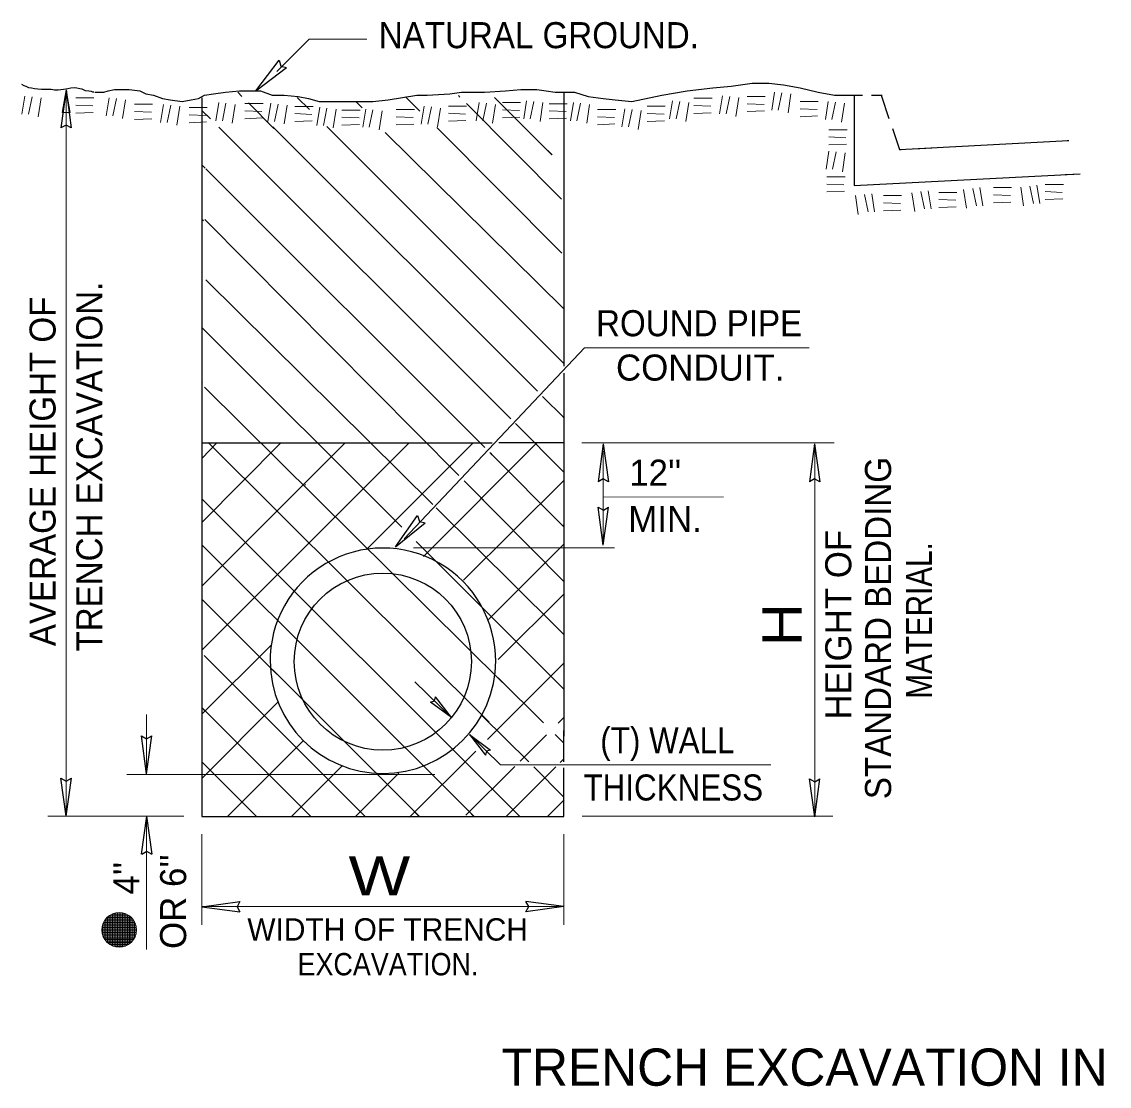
# Model space of a CAD drawing. Extents: x -63 to 307, y 317 to 587.
# Drawn here: x 90.85 to 139.02, y 411.12 to 458.3 of the extents above; entities that cross this region are included whole.
import ezdxf

# ---------------------------------------------------------------- set-up
doc = ezdxf.new("R2010")
doc.units = 0
doc.header["$LTSCALE"] = 0.54
doc.layers.add('1', color=7, linetype='Continuous', lineweight=13)
doc.layers.add('25', color=7, linetype='Continuous', lineweight=35)

msp = doc.modelspace()

# ---------------------------------------------------------------- linework, layer by layer
at = {"layer": '1', "lineweight": 25}
for p, q in [((101.2178, 455.2403), (102.2462, 456.5963)), ((101.2178, 455.2403), (102.5738, 456.2687)), ((92.8123, 455.2804), (92.5808, 453.5944)), ((92.8123, 455.2804), (93.044, 453.5944)), ((98.8274, 454.936), (98.8274, 431.9466)), ((114.8653, 455.1604), (114.8653, 443.0318)), ((127.7198, 455.0483), (127.7198, 451.0388)), ((127.7198, 455.0483), (128.0887, 455.0483)), ((128.4897, 455.0483), (128.9547, 455.0483)), ((128.9227, 455.0483), (129.2594, 454.0218)), ((129.4198, 453.5728), (129.7246, 452.6425)), ((129.7246, 452.6425), (137.2143, 453.0435)), ((137.1552, 453.0399), (137.2353, 453.0443)), ((129.7246, 452.6425), (129.8046, 452.6468)), ((130.3571, 452.6763), (131.1578, 452.7191)), ((98.8273, 451.9609), (98.9749, 451.8134)), ((127.7198, 451.0388), (137.7275, 451.568)), ((98.8273, 449.5553), (98.8956, 449.4873)), ((114.8653, 442.7229), (114.8653, 431.9981)), ((98.8273, 442.3382), (98.8502, 442.3154)), ((114.8345, 440.7813), (114.8684, 440.7473)), ((98.8195, 439.6357), (111.6924, 439.6357)), ((98.8355, 438.9621), (99.4931, 439.6357)), ((114.8573, 439.6357), (111.9807, 439.6357)), ((116.6068, 439.5958), (116.3751, 437.9098)), ((116.6068, 439.5958), (116.8385, 437.9098)), ((125.9712, 439.5958), (125.7395, 437.9098)), ((125.9712, 439.5958), (126.2028, 437.9098)), ((111.6096, 439.1786), (111.6777, 439.1105)), ((114.7012, 438.5088), (114.8826, 438.3273)), ((116.6084, 435.1078), (116.3768, 436.7937)), ((116.6084, 435.1078), (116.8401, 436.7937)), ((107.3973, 435.028), (108.3854, 436.4135)), ((107.3973, 435.028), (108.7225, 436.0956)), ((114.7963, 435.992), (114.8643, 435.9239)), ((114.8653, 432.2631), (114.8653, 426.6389)), ((98.8355, 430.462), (99.4172, 431.0437)), ((109.889, 427.4681), (109.1724, 428.3808)), ((109.889, 427.4681), (109.1724, 428.3808)), ((98.8274, 427.9039), (98.9635, 427.7679)), ((109.889, 427.4681), (108.9528, 428.1536)), ((109.889, 427.4681), (108.9528, 428.1536)), ((114.8653, 425.5046), (114.8653, 426.8931)), ((96.3786, 424.9633), (96.1469, 426.6493)), ((96.3786, 424.9633), (96.6103, 426.6493)), ((110.6749, 426.7068), (111.611, 426.0212)), ((110.6749, 426.7068), (111.3915, 425.794)), ((98.8274, 425.4983), (99.179, 425.1467)), ((92.814, 423.0928), (92.5824, 424.7788)), ((92.814, 423.0928), (93.0457, 424.7788)), ((125.9728, 423.0613), (125.7411, 424.7473)), ((125.9728, 423.0613), (126.2045, 424.7473)), ((100.88, 423.4457), (101.2314, 423.094)), ((96.377, 423.1002), (96.1453, 421.4143)), ((96.377, 423.1002), (96.6087, 421.4143)), ((103.4997, 423.2318), (103.6357, 423.0956)), ((98.8278, 419.0823), (100.5138, 419.3139)), ((114.865, 419.0838), (113.179, 419.3155)), ((98.8278, 419.0823), (100.5138, 418.8505)), ((114.865, 419.0838), (113.179, 418.8522))]:
    msp.add_line(p, q, dxfattribs=at)
at = {"layer": '1'}
for p, q in [((92.8132, 455.2808), (92.6368, 454.2865)), ((92.8132, 423.0925), (92.8132, 455.2808)), ((92.8132, 455.2808), (92.9896, 454.2865)), ((90.9848, 455.0082), (90.8566, 454.2063)), ((91.3056, 454.9761), (91.1453, 454.2063)), ((91.7066, 454.9279), (91.5783, 454.0939)), ((93.2463, 454.9279), (94.0482, 454.9279)), ((94.7218, 454.9279), (94.5934, 454.126)), ((95.0426, 454.8958), (94.8822, 454.126)), ((95.4435, 454.8478), (95.3151, 454.0138)), ((100.4232, 455.1766), (100.6047, 454.9952)), ((103.0534, 454.9519), (103.5993, 454.4091)), ((105.6596, 454.7515), (105.9204, 454.4906)), ((107.8487, 454.9681), (108.4855, 454.3347)), ((110.1903, 455.0322), (110.2582, 454.964)), ((111.7968, 454.9404), (114.3307, 452.4064)), ((111.7968, 454.9404), (112.2163, 454.5208)), ((113.2134, 454.7996), (113.0851, 453.9978)), ((113.5342, 454.7676), (113.3738, 453.9978)), ((119.6767, 454.7996), (119.5484, 453.9978)), ((119.9975, 454.7676), (119.8371, 453.9978)), ((120.623, 454.9119), (121.4248, 454.9119)), ((121.89, 455.0242), (121.7617, 454.2223)), ((122.2108, 454.9921), (122.0504, 454.2223)), ((122.6118, 454.944), (122.4833, 454.11)), ((122.9806, 454.9921), (123.7825, 454.9921)), ((124.1994, 455.1845), (124.0712, 454.3826)), ((124.5202, 455.1524), (124.3598, 454.3826)), ((124.9212, 455.1043), (124.7929, 454.2703)), ((125.3221, 454.7676), (126.124, 454.7676)), ((126.5731, 454.7676), (126.4448, 453.9657)), ((127.7198, 455.0483), (127.7198, 454.6793)), ((92.9896, 454.2865), (92.6368, 454.2865)), ((93.2463, 454.6073), (94.0001, 454.5752)), ((93.2463, 454.2543), (94.016, 454.2865)), ((95.8445, 454.6473), (96.6463, 454.6473)), ((95.8445, 454.3265), (96.5982, 454.2944)), ((97.1275, 454.6392), (96.9991, 453.8373)), ((97.4483, 454.6073), (97.2878, 453.8373)), ((97.8492, 454.559), (97.7208, 453.7251)), ((98.2662, 454.5029), (99.068, 454.5029)), ((98.8273, 454.3667), (99.2024, 453.9932)), ((99.5733, 454.7194), (99.4449, 453.9175)), ((99.894, 454.6874), (99.7337, 453.9175)), ((100.2948, 454.6392), (100.1666, 453.8053)), ((100.7359, 454.6793), (101.5378, 454.6793)), ((100.7359, 454.3585), (101.4897, 454.3265)), ((100.8881, 454.7116), (102.0222, 453.5775)), ((101.8827, 454.6874), (101.7543, 453.8855)), ((102.2033, 454.6553), (102.043, 453.8855)), ((102.6043, 454.6073), (102.476, 453.7733)), ((102.9491, 454.551), (103.751, 454.551)), ((104.0478, 454.5109), (103.9193, 453.709)), ((104.3685, 454.4788), (104.2081, 453.709)), ((104.7695, 454.4308), (104.6411, 453.5968)), ((105.0341, 454.3907), (105.836, 454.3907)), ((106.0845, 454.4308), (105.9562, 453.6288)), ((106.4053, 454.3987), (106.2448, 453.6288)), ((106.8063, 454.3505), (106.6779, 453.5166)), ((107.4398, 454.4068), (108.2417, 454.4068)), ((108.6747, 454.559), (108.5464, 453.7571)), ((108.9954, 454.527), (108.8351, 453.7571)), ((109.3963, 454.4788), (109.2681, 453.6449)), ((109.7493, 454.5671), (110.5512, 454.5671)), ((110.5468, 454.6743), (114.764, 450.443)), ((111.1124, 454.7194), (110.9842, 453.9175)), ((111.4332, 454.6874), (111.2728, 453.9175)), ((111.8342, 454.6392), (111.7059, 453.8053)), ((112.1388, 454.7194), (112.9407, 454.7194)), ((112.1388, 454.3987), (112.8927, 454.3667)), ((113.9352, 454.7194), (113.8068, 453.8855)), ((114.2078, 454.6713), (115.0097, 454.6713)), ((114.2078, 454.3505), (114.9616, 454.3185)), ((115.2823, 454.7194), (115.154, 453.9175)), ((115.6032, 454.6874), (115.4427, 453.9175)), ((116.0041, 454.6392), (115.8758, 453.8053)), ((116.3569, 454.4148), (117.1588, 454.4148)), ((117.5598, 454.4468), (117.4314, 453.6449)), ((117.8805, 454.4148), (117.7202, 453.6449)), ((118.2815, 454.3667), (118.1531, 453.5327)), ((118.554, 454.559), (119.3559, 454.559)), ((120.3984, 454.7194), (120.2702, 453.8855)), ((120.623, 454.5911), (121.3768, 454.559)), ((120.623, 454.2383), (121.3928, 454.2703)), ((122.9806, 454.6713), (123.7344, 454.6392)), ((122.9806, 454.3185), (123.7504, 454.3505)), ((125.3221, 454.4468), (126.0759, 454.4148)), ((126.8938, 454.7355), (126.7334, 453.9657)), ((127.2948, 454.6874), (127.1665, 453.8534)), ((95.8445, 453.9738), (96.6143, 454.0058)), ((98.2662, 454.1822), (99.02, 454.15)), ((98.2662, 453.8293), (99.0359, 453.8614)), ((100.7359, 454.0058), (101.5057, 454.0378)), ((102.9491, 454.2303), (103.7029, 454.1982)), ((102.9491, 453.8774), (103.7188, 453.9095)), ((105.0341, 454.0698), (105.7878, 454.0378)), ((107.4398, 454.086), (108.1935, 454.0539)), ((109.7493, 454.2463), (110.5031, 454.2143)), ((109.7493, 453.8935), (110.519, 453.9256)), ((112.1388, 454.0458), (112.9088, 454.0779)), ((112.4998, 454.2373), (113.6339, 453.1033)), ((114.2078, 453.9978), (114.9776, 454.0298)), ((116.3569, 454.0939), (117.1107, 454.0619)), ((118.554, 454.2383), (119.3078, 454.2063)), ((118.554, 453.8855), (119.324, 453.9175)), ((125.3221, 454.0939), (126.0919, 454.126)), ((127.7198, 454.118), (127.7198, 453.3161)), ((99.5785, 453.6311), (112.5101, 440.6998)), ((101.9705, 453.6449), (113.6924, 441.9233)), ((104.3645, 453.6613), (114.8813, 443.1401)), ((105.0341, 453.7171), (105.8038, 453.7491)), ((106.9487, 453.3898), (114.8568, 445.5858)), ((107.4398, 453.7331), (108.2096, 453.7653)), ((109.2368, 453.6185), (114.7775, 448.0398)), ((116.3569, 453.7412), (117.1267, 453.7733)), ((126.6051, 453.5166), (127.407, 453.5166)), ((113.9173, 452.8198), (114.3371, 452.4002)), ((126.6051, 453.1958), (127.3589, 453.1638)), ((126.6051, 452.843), (127.375, 452.875)), ((126.6051, 452.5704), (126.4768, 451.7685)), ((126.9259, 452.5383), (126.7655, 451.7685)), ((127.3268, 452.4902), (127.1986, 451.6563)), ((99.002, 451.7863), (111.3611, 439.4273)), ((126.517, 451.4316), (127.3189, 451.4316)), ((127.7198, 451.4076), (127.7198, 451.0388)), ((137.0728, 451.5332), (137.7294, 451.5679)), ((126.517, 451.1109), (127.2708, 451.0788)), ((127.7198, 451.0388), (128.3764, 451.0734)), ((128.937, 451.1031), (129.7378, 451.1454)), ((132.9723, 450.9184), (133.1327, 450.1486)), ((133.293, 450.9505), (133.4213, 450.1486)), ((133.8944, 450.9505), (134.6963, 450.9505)), ((135.0973, 450.9745), (135.2255, 450.1405)), ((135.4983, 451.0227), (135.6586, 450.2529)), ((135.819, 451.0548), (135.9473, 450.2529)), ((136.1878, 451.0948), (136.9898, 451.0948)), ((126.517, 450.7581), (127.2868, 450.7901)), ((127.7759, 450.5978), (127.9043, 449.7638)), ((128.1769, 450.6458), (128.3373, 449.876)), ((128.4976, 450.6779), (128.626, 449.876)), ((129.0188, 450.5978), (129.8208, 450.5978)), ((130.2778, 450.726), (130.4062, 449.892)), ((130.6788, 450.7741), (130.8393, 450.0043)), ((130.9996, 450.8062), (131.1279, 450.0043)), ((131.4728, 450.742), (132.2747, 450.742)), ((131.4728, 450.4213), (132.2264, 450.3892)), ((132.5713, 450.8703), (132.6996, 450.0363)), ((133.8944, 450.6297), (134.6483, 450.5978)), ((136.1878, 450.7741), (136.9417, 450.742)), ((136.1878, 450.4213), (136.9577, 450.4533)), ((129.0188, 450.277), (129.7727, 450.2448)), ((129.0188, 449.9241), (129.7887, 449.9562)), ((131.4728, 450.0684), (132.2426, 450.1005)), ((133.8944, 450.277), (134.6643, 450.309)), ((98.9598, 449.5335), (110.2069, 438.1968)), ((99.005, 446.8686), (109.054, 436.9053)), ((98.8595, 444.7273), (107.6852, 435.902)), ((107.7901, 435.3827), (115.7715, 443.8457)), ((115.7715, 443.8457), (125.7319, 443.8457)), ((98.9371, 442.1099), (112.1492, 429.0224)), ((114.8734, 440.7423), (113.9188, 441.6969)), ((114.8814, 438.3287), (112.7159, 440.494)), ((98.8355, 433.3007), (105.1704, 439.6357)), ((98.8355, 436.1234), (102.3317, 439.6357)), ((111.5466, 427.2538), (99.1114, 439.6494)), ((108.0091, 439.6357), (100.5178, 432.1443)), ((106.1221, 434.91), (110.8478, 439.6357)), ((113.6705, 439.6357), (108.6433, 434.6085)), ((115.6593, 439.6357), (126.8385, 439.6357)), ((125.972, 439.5961), (125.972, 423.061)), ((114.8653, 435.9229), (111.5772, 439.2112)), ((116.6076, 435.1074), (116.6076, 439.2813)), ((110.4185, 433.5465), (114.8734, 437.9838)), ((114.8653, 433.5011), (110.4398, 437.9619)), ((103.394, 437.7875), (103.4167, 437.7649)), ((110.8398, 437.5588), (111.3029, 437.092)), ((98.8274, 437.1566), (112.9152, 423.0844)), ((116.6076, 437.2349), (121.9378, 437.2461)), ((109.202, 436.7586), (114.4847, 431.5208)), ((98.8274, 435.121), (110.8719, 423.0925)), ((108.2043, 434.992), (117.1092, 434.992)), ((108.3193, 435.2678), (114.0795, 429.5077)), ((111.5213, 431.809), (114.8734, 435.1612)), ((98.8274, 432.7153), (102.154, 429.3888)), ((114.8653, 432.9291), (111.956, 430.0388)), ((99.3652, 430.9917), (100.8485, 432.4753)), ((114.8653, 431.1434), (114.4758, 431.5295)), ((98.8355, 427.6233), (101.9059, 430.6937)), ((106.0444, 423.0925), (98.9228, 430.2143)), ((114.8653, 429.8682), (112.7202, 427.7283)), ((108.4501, 423.0925), (101.9673, 429.5754)), ((111.9503, 429.2193), (113.9562, 427.2324)), ((114.8814, 428.7058), (114.0389, 429.5484)), ((114.3772, 429.21), (114.8762, 428.711)), ((98.8274, 427.9039), (103.6387, 423.0925)), ((98.8355, 424.7845), (102.2105, 428.1597)), ((96.3778, 424.963), (96.3778, 427.5929)), ((111.2483, 427.5449), (113.3041, 425.4974)), ((111.473, 426.4844), (112.7503, 427.7584)), ((114.8653, 427.4731), (114.6096, 427.2179)), ((99.9582, 423.0844), (103.3247, 426.4511)), ((112.9205, 425.5332), (114.0943, 426.7041)), ((114.8653, 426.3319), (114.4733, 426.7202)), ((108.0251, 423.045), (110.9644, 425.977)), ((98.8274, 425.4983), (101.233, 423.0925)), ((114.6953, 425.4683), (114.8653, 425.6374)), ((109.1396, 424.947), (95.5082, 424.947)), ((102.7968, 423.0844), (105.0413, 425.329)), ((105.6355, 423.0844), (107.5506, 424.9997)), ((110.525, 423.1435), (112.6889, 425.3021)), ((112.3008, 423.0844), (114.5038, 425.2776)), ((113.5258, 425.2765), (114.8653, 423.9424)), ((99.4625, 424.8632), (100.5965, 423.7292)), ((108.0244, 423.5183), (108.444, 423.0987)), ((114.1356, 423.0844), (114.8734, 423.8223)), ((98.0255, 423.0925), (92.0113, 423.0925)), ((96.3778, 417.1825), (96.3778, 423.1006)), ((110.6625, 423.3012), (110.8781, 423.0858)), ((115.6672, 423.0925), (126.7798, 423.0925)), ((98.8274, 422.2907), (98.8274, 418.2812)), ((114.8653, 422.2907), (114.8653, 418.2812)), ((94.648, 418.6219), (94.648, 417.4824)), ((94.712, 418.6738), (95.6151, 418.6738)), ((94.714, 418.6753), (95.6132, 418.6753)), ((94.7223, 418.6812), (94.7223, 417.4231)), ((94.7238, 418.6823), (94.7238, 417.4221)), ((94.7965, 418.7273), (94.7965, 417.377)), ((94.838, 418.7481), (95.4892, 418.7481)), ((94.8708, 418.7625), (94.8708, 417.3417)), ((94.8723, 418.7632), (94.8723, 417.3412)), ((94.945, 418.7888), (94.945, 417.3154)), ((95.0193, 418.8068), (95.0193, 417.2975)), ((95.0208, 418.807), (95.0208, 417.2972)), ((95.0935, 418.8173), (95.0935, 417.287)), ((95.1678, 418.8205), (95.1678, 417.2838)), ((95.1693, 418.8205), (95.1693, 417.2838)), ((95.242, 418.8165), (95.242, 417.2878)), ((95.3163, 418.8052), (95.3163, 417.2991)), ((95.3178, 418.8048), (95.3178, 417.2994)), ((95.3905, 418.7862), (95.3905, 417.3181)), ((95.4648, 418.759), (95.4648, 417.3453)), ((95.4663, 418.7583), (95.4663, 417.3459)), ((95.539, 418.7225), (95.539, 417.3818)), ((95.6133, 418.6752), (95.6133, 417.4291)), ((95.6148, 418.674), (95.6148, 417.4303)), ((95.6875, 418.6142), (95.6875, 417.4901)), ((98.8274, 419.083), (114.8653, 419.083)), ((94.402, 418.1541), (95.9251, 418.1541)), ((94.4157, 418.2283), (95.9115, 418.2283)), ((94.416, 418.2298), (95.9111, 418.2298)), ((94.4253, 418.265), (94.4253, 417.8392)), ((94.4268, 418.2704), (94.4268, 417.8338)), ((94.4372, 418.3026), (95.89, 418.3026)), ((94.4672, 418.3768), (95.8599, 418.3768)), ((94.4678, 418.3783), (95.8593, 418.3783)), ((94.4995, 418.4388), (94.4995, 417.6655)), ((94.5068, 418.4511), (95.8203, 418.4511)), ((94.5582, 418.5253), (95.7689, 418.5253)), ((94.5593, 418.5268), (95.7678, 418.5268)), ((94.5738, 418.5446), (94.5738, 417.5596)), ((94.5753, 418.5465), (94.5753, 417.5578)), ((94.6244, 418.5996), (95.7027, 418.5996)), ((95.7618, 418.5343), (95.7618, 417.57)), ((95.7633, 418.5323), (95.7633, 417.5718)), ((95.836, 418.4238), (95.836, 417.6805)), ((95.9103, 418.2333), (95.9103, 417.871)), ((95.9118, 418.2266), (95.9118, 417.8777)), ((94.3957, 418.0798), (95.9315, 418.0798)), ((94.3958, 418.0813), (95.9314, 418.0813)), ((94.3967, 418.0056), (95.9305, 418.0056)), ((94.4045, 417.9328), (95.9226, 417.9328)), ((94.4048, 417.9313), (95.9224, 417.9313)), ((94.4204, 417.8571), (95.9067, 417.8571)), ((94.4434, 417.7843), (95.8837, 417.7843)), ((94.4439, 417.7828), (95.8833, 417.7828)), ((94.4763, 417.7086), (95.8508, 417.7086)), ((94.5178, 417.6358), (95.8093, 417.6358)), ((94.5188, 417.6343), (95.8085, 417.6343)), ((94.5734, 417.5601), (95.7537, 417.5601)), ((94.6428, 417.4873), (95.6845, 417.4873)), ((94.6443, 417.4858), (95.6829, 417.4858)), ((94.7393, 417.4116), (95.588, 417.4116)), ((94.8781, 417.3388), (95.449, 417.3388)), ((94.8818, 417.3373), (95.4454, 417.3373))]:
    msp.add_line(p, q, dxfattribs=at)
msp.add_lwpolyline([(102.1533, 456.0996), (103.5807, 457.5271), (106.1316, 457.5271)], dxfattribs=at)
at = {"layer": '1', "lineweight": 25}
for points in [[(102.2462, 456.5963), (102.3194, 456.3385), (102.5738, 456.2687)], [(94.0402, 455.1766), (93.992, 455.1766), (93.9439, 455.2087), (93.8156, 455.2247), (93.6712, 455.2406), (93.527, 455.3208), (93.4146, 455.3369), (93.2863, 455.3529), (93.1741, 455.369), (93.0297, 455.3529), (92.8854, 455.3369), (92.693, 455.3048), (92.4683, 455.2728), (92.292, 455.2728), (92.1477, 455.3048), (92.0193, 455.3048), (91.8911, 455.3048), (91.7307, 455.3048), (91.5543, 455.3208), (91.4098, 455.3369), (91.2816, 455.3529), (91.1693, 455.369), (91.041, 455.4332), (90.9608, 455.4653), (90.8486, 455.5293)], [(94.0883, 455.1766), (94.4892, 455.1766), (94.6817, 455.2406), (94.9543, 455.3048), (95.2109, 455.3048), (95.6119, 455.3048), (96.0769, 455.2406), (96.3496, 455.1123), (96.6864, 455.0483), (97.0873, 454.9038), (97.4241, 454.8397), (97.9534, 454.7756), (98.3543, 454.8397), (98.6751, 454.9038), (98.9478, 455.0483), (99.3487, 455.1123), (99.878, 455.1766), (100.4873, 455.2406), (101.0165, 455.2406), (101.4175, 455.2406), (101.9467, 455.0483), (102.476, 455.0483), (103.0855, 454.984), (103.5505, 454.9038), (104.0157, 454.7756), (104.609, 454.7756), (105.0741, 454.7756), (105.6836, 454.7756), (106.4053, 454.7756), (107.0788, 454.8397), (108.3459, 455.0483), (108.811, 455.0483), (109.8053, 455.1123), (110.3345, 455.1766), (111.345, 455.1766), (112.2753, 455.2406), (112.9488, 455.3048), (113.6705, 455.3048), (114.0715, 455.2406), (114.4724, 455.1766), (114.8734, 455.1766), (115.3385, 455.1766), (115.9318, 454.984), (116.6055, 454.9038), (117.1347, 454.8397), (117.8724, 454.7756), (119.2037, 455.0483), (120.3263, 455.2406), (121.465, 455.369), (122.2669, 455.4492), (123.197, 455.5775), (123.9349, 455.5775), (124.5924, 455.5133), (125.3301, 455.369), (126.132, 455.1766), (126.8538, 455.0483), (127.3991, 455.0483), (127.7198, 455.0483)], [(93.044, 453.5944), (92.81, 453.7248), (92.5808, 453.5944)], [(116.8385, 437.9098), (116.6044, 438.0402), (116.3751, 437.9098)], [(126.2028, 437.9098), (125.9688, 438.0402), (125.7395, 437.9098)], [(116.3768, 436.7937), (116.6108, 436.6633), (116.8401, 436.7937)], [(108.3854, 436.4135), (108.4663, 436.158), (108.7225, 436.0956)], [(98.8274, 432.0186), (98.8274, 423.0844), (114.8653, 423.0844), (114.8653, 425.2428)], [(108.9528, 428.1536), (109.1277, 428.2066), (109.1724, 428.3808)], [(108.9528, 428.1536), (109.1277, 428.2066), (109.1724, 428.3808)], [(96.1469, 426.6493), (96.381, 426.5188), (96.6103, 426.6493)], [(111.611, 426.0212), (111.4362, 425.9683), (111.3915, 425.794)], [(92.5824, 424.7788), (92.8164, 424.6484), (93.0457, 424.7788)], [(125.7411, 424.7473), (125.9752, 424.6168), (126.2045, 424.7473)], [(96.626, 421.3968), (96.3919, 421.5273), (96.1626, 421.3968)], [(100.5138, 419.3139), (100.3833, 419.0798), (100.5138, 418.8505)], [(113.179, 418.8522), (113.3094, 419.0863), (113.179, 419.3155)]]:
    msp.add_lwpolyline(points, dxfattribs=at)
msp.add_circle((106.8437, 429.9424), 3.924, dxfattribs=at)
at = {"layer": '1'}
msp.add_circle((95.1636, 418.0521), 0.7684, dxfattribs=at)
at = {"layer": '1', "lineweight": 25}
for start, end in [(359.50027, 180.97937), (180.0403, 359.95605)]:
    msp.add_arc((106.8464, 429.9809), 4.9958, start, end, dxfattribs=at)
at = {"layer": '25', "lineweight": 13}
for p, q in [((108.2585, 429.0438), (109.8888, 427.4676)), ((110.6751, 426.7073), (112.0544, 425.3735)), ((112.0544, 425.3735), (124.0316, 425.3735))]:
    msp.add_line(p, q, dxfattribs=at)

# ---------------------------------------------------------------- texts
at = {"layer": '1'}
for s, height, width, p in [('NATURAL GROUND.', 1.155, 0.95, (106.6621, 457.1316)), ('ROUND PIPE', 1.155, 0.95, (116.2883, 444.3648)), ('(T) WALL ', 1.155, 0.9, (116.4753, 425.8805)), ('THICKNESS', 1.155, 0.9, (115.7306, 423.7878)), ('W', 1.733, 1.25, (105.3226, 419.5835)), ('EXCAVATION.', 0.99, 0.9, (103.0658, 416.0387))]:
    msp.add_text(s, height=height, dxfattribs=dict(at, width=width)).set_placement(p)
for s, height, width, p in [('TRENCH EXCAVATION.', 1.155, 0.95, (94.4197, 430.3932)), ('AVERAGE HEIGHT OF', 1.155, 0.95, (92.3483, 430.6301)), ('STANDARD BEDDING', 1.155, 0.95, (129.3565, 423.8481)), ('MATERIAL.', 1.155, 0.85, (131.1702, 428.3039)), ('H', 1.733, 1.15, (125.3929, 430.6192))]:
    msp.add_text(s, height=height, rotation=90, dxfattribs=dict(at, width=width)).set_placement(p)
for s, height, p in [('CONDUIT.', 1.155, (117.1713, 442.3991)), ("12''", 1.155, (117.7557, 437.7404)), ('MIN.', 1.155, (117.7158, 435.6822)), ('WIDTH OF TRENCH', 0.99, (100.8416, 417.5793)), ('TRENCH EXCAVATION IN CUT SECTIONS', 1.65, (112.1037, 411.1463))]:
    msp.add_text(s, height=height, dxfattribs=at).set_placement(p)
for s, p in [('HEIGHT OF', (127.5953, 427.3758)), ("OR 6''", (98.1315, 417.2088)), ("4''", (96.0558, 419.6208))]:
    msp.add_text(s, height=1.155, rotation=90, dxfattribs=at).set_placement(p)

doc.saveas('drawing.dxf')
